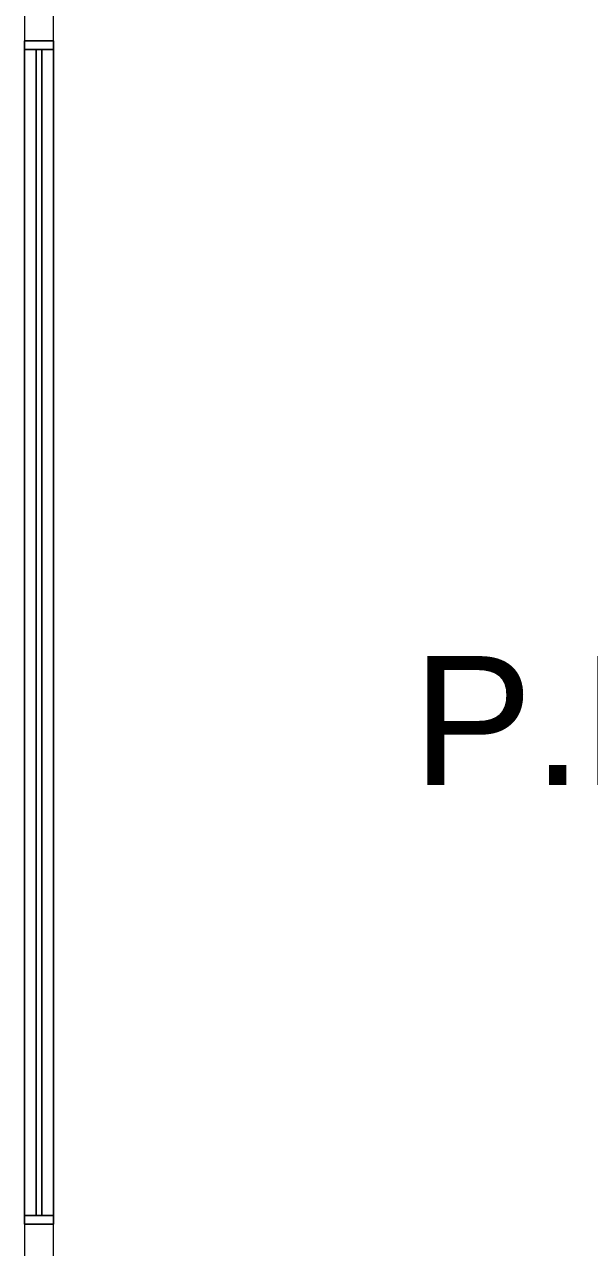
# Model space of a CAD drawing. Header units: millimetres. Extents: x -22227 to 20164, y 15335 to 61747.
# Drawn here: x -15959 to -14989, y 46367 to 48465 of the extents above; entities that cross this region are included whole.
import ezdxf

# ---------------------------------------------------------------- set-up
doc = ezdxf.new("R2010")
doc.units = ezdxf.units.MM
doc.layers.add('A-AREA-IDEN', color=7, linetype='Continuous', lineweight=9)
doc.layers.add('A-WALL', color=7, linetype='Continuous', lineweight=9)
doc.layers.add('A-GLAZ', color=7, linetype='Continuous', lineweight=9, true_color=0x00007f)
doc.styles.add('Arial_3', font='arial.ttf', dxfattribs={"height": 221})

# ---------------------------------------------------------------- blocks, each defined once
blk = doc.blocks.new('AK_OViewTuongPanel - 2000x1200-V31-MẶT BẰNG BỐ TRÍ THIẾT BỊ')
at = {"layer": 'A-GLAZ', "true_color": 0xaaaaaa}
h = blk.add_hatch(dxfattribs=at)
h.set_pattern_fill('FP_10', color=253, style=0, pattern_type=2)
h.set_pattern_definition([(127.5, (47421.94, 15933.59), (-166.40024, -5.44026), [11.4, -119.868, 11.4, -135.412, -140.335]), (127.5, (47421.94, 15933.59), (-166.40024, -5.44026), [-278.079, 11.4, -128.935]), (97.5, (47421.94, 15933.6), (-243.7204, 152.8377), [11.4, -59.416, 11.4, -106.914, -45.339]), (97.5, (47421.94, 15933.6), (-243.7204, 152.8377), [-189.128, 11.4, -33.939]), (57.5, (47421.94, 15827.37), (-0.48855, 268.9374), [11.4, -31.78, 11.4, -144.048, -202.946]), (57.5, (47421.94, 15827.37), (-0.48855, 268.9374), [-198.628, 11.4, -191.546]), (47.5, (47421.94, 15827.37), (-75.7959, 259.6092), [11.4, -10.19, 11.4, -90.505, -116.586]), (47.5, (47421.94, 15827.37), (-75.7959, 259.6092), [-123.495, 11.4, -105.186])])
h.paths.add_polyline_path([(1015, 25), (1000, 25), (1000, -25), (1015, -25)])
h.paths.add_polyline_path([(-1000, -25), (-1000, 25), (-1015, 25), (-1015, -25)])
at = {"layer": 'A-GLAZ', "color": 9, "true_color": 0xaaaad4}
for p, q in [((-1015, 25), (-1015, -25)), ((-1000, 25), (-1015, 25)), ((-1000, -25), (-1000, 25)), ((1000, 25), (-1000, 25)), ((1015, 25), (1000, 25)), ((1000, 25), (1000, -25)), ((1015, -25), (1015, 25)), ((1000, 5), (-1000, 5)), ((-1000, 5), (-1000, -5)), ((1000, -5), (1000, 5)), ((-1000, -5), (1000, -5)), ((-1015, -25), (-1000, -25)), ((-1000, -25), (1000, -25)), ((1000, -25), (1015, -25))]:
    blk.add_line(p, q, dxfattribs=at)
at = {"layer": 'A-GLAZ', "color": 7, "true_color": 0xececf5}
for p, q in [((-1015, -25), (-1015, 25)), ((1015, 25), (1015, -25)), ((-1000, -5), (-1000, 5)), ((-1000, 5), (-1000, -5)), ((1000, 5), (1000, -5)), ((1000, -5), (1000, 5))]:
    blk.add_line(p, q, dxfattribs=at)
at = {"layer": 'A-GLAZ', "color": 254, "true_color": 0xe0e0ef}
for p, q in [((-1015, 25), (-1000, 25)), ((-1000, 25), (-1000, 5)), ((1000, 25), (1015, 25)), ((1000, 5), (1000, 25)), ((-1000, -5), (-1000, -25)), ((1000, -25), (1000, -5)), ((-1000, -25), (-1015, -25)), ((1015, -25), (1000, -25))]:
    blk.add_line(p, q, dxfattribs=at)
at = {"layer": 'A-GLAZ', "color": 254, "true_color": 0xcccce5}
for p, q in [((-1000, 25), (1000, 25)), ((-1000, 5), (1000, 5)), ((1000, -5), (-1000, -5)), ((1000, -25), (-1000, -25))]:
    blk.add_line(p, q, dxfattribs=at)
blk = doc.blocks.new('AK-SGS-M3-A_rvt-1-MẶT BẰNG BỐ TRÍ THIẾT BỊ')
at = {"layer": 'A-WALL', "color": 253, "true_color": 0xaaaaaa}
for p, q in [((-15958.6, 50857.3), (-15958.6, 48436.9)), ((-15908.6, 48436.9), (-15908.6, 49116.9)), ((-15958.6, 46406.9), (-15958.6, 45066.9)), ((-15908.6, 45066.9), (-15908.6, 46406.9))]:
    blk.add_line(p, q, dxfattribs=at)
at = {"layer": 'A-WALL', "color": 254, "true_color": 0xcccccc}
for p, q in [((-15958.6, 50857.3), (-15958.6, 48436.9)), ((-15908.6, 48436.9), (-15908.6, 49116.9)), ((-15958.6, 46421.9), (-15958.6, 48421.9)), ((-15908.6, 48421.9), (-15908.6, 46421.9)), ((-15958.6, 46406.9), (-15958.6, 45066.9)), ((-15908.6, 45066.9), (-15908.6, 46406.9))]:
    blk.add_line(p, q, dxfattribs=at)
at = {"layer": 'A-WALL', "color": 254, "true_color": 0xe0e0e0}
for p, q in [((-15958.6, 48436.9), (-15908.6, 48436.9)), ((-15958.6, 48421.9), (-15958.6, 48436.9)), ((-15908.6, 48436.9), (-15908.6, 48421.9)), ((-15958.6, 48421.9), (-15958.6, 46421.9)), ((-15908.6, 46421.9), (-15908.6, 48421.9)), ((-15958.6, 46406.9), (-15958.6, 46421.9)), ((-15908.6, 46421.9), (-15908.6, 46406.9)), ((-15908.6, 46406.9), (-15958.6, 46406.9))]:
    blk.add_line(p, q, dxfattribs=at)
at = {"layer": 'A-WALL', "color": 7, "true_color": 0xececec}
for p, q in [((-15958.6, 48436.9), (-15958.6, 48421.9)), ((-15958.6, 48436.9), (-15908.6, 48436.9)), ((-15908.6, 48421.9), (-15908.6, 48436.9)), ((-15958.6, 46421.9), (-15958.6, 46406.9)), ((-15908.6, 46406.9), (-15908.6, 46421.9)), ((-15908.6, 46406.9), (-15958.6, 46406.9))]:
    blk.add_line(p, q, dxfattribs=at)
at = {"layer": 'A-GLAZ', "color": 9, "lineweight": 9, "true_color": 0xaaaad4, "rotation": 269.9999999999999}
blk.add_blockref('AK_OViewTuongPanel - 2000x1200-V31-MẶT BẰNG BỐ TRÍ THIẾT BỊ', (-15933.6, 47421.9), dxfattribs=at)

msp = doc.modelspace()

# ---------------------------------------------------------------- block references
at = {"lineweight": 5}
msp.add_blockref('AK-SGS-M3-A_rvt-1-MẶT BẰNG BỐ TRÍ THIẾT BỊ', (0, 0), dxfattribs=at)

# ---------------------------------------------------------------- texts
at = {"layer": 'A-AREA-IDEN', "insert": (-14323.1, 47111.6), "char_height": 221, "width": 1900.6, "attachment_point": 8, "line_spacing_factor": 0.936439, "style": 'Arial_3'}
msp.add_mtext('\\pxqc,t9.76923,19.53846,29.30769,39.07692,48.84615,58.61538,68.38462,78.15385,87.92308,97.69231,107.46154,117.23077,127,136.76923,146.53846,156.30769,166.07692,175.84615,185.61538,195.38462,205.15385,214.92308,224.69231,234.46154,244.23077,254,263.76923,273.53846,283.30769,293.07692,302.84615,312.61538;{P.NHẬN MẪU}', dxfattribs=at)

doc.saveas('drawing.dxf')
